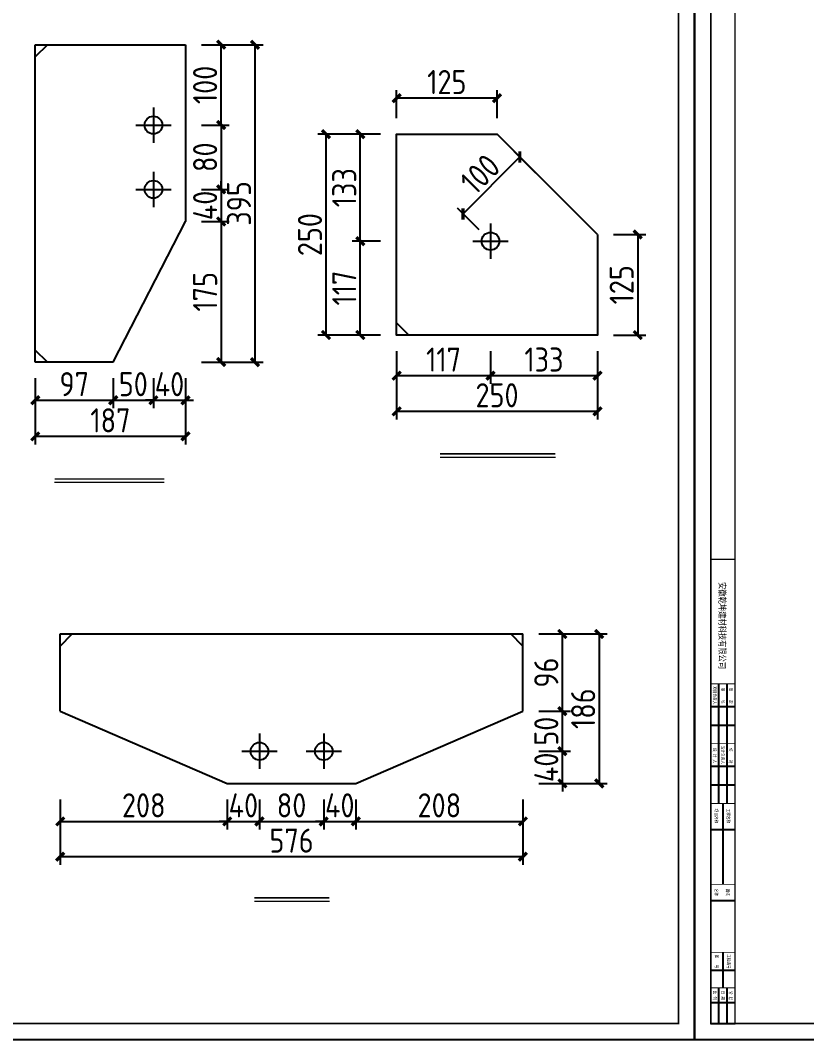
# Model space of a CAD drawing. Extents: x -41778 to 305453, y -85562 to 95360.
# Drawn here: x 130352 to 140140, y -85562 to -72874 of the extents above; entities that cross this region are included whole.
import ezdxf

# ---------------------------------------------------------------- set-up
doc = ezdxf.new("R2010")
doc.units = 0
doc.header["$LTSCALE"] = 1000
doc.header["$MEASUREMENT"] = 0
doc.layers.add('_TCH_MASK', color=7, linetype='Continuous')
doc.layers.add('PUB_TITLE', color=4, linetype='Continuous')
doc.styles.get("Standard").update_dxf_attribs({"font": 'gbenor.shx', "bigfont": 'gbcbig.shx'})
doc.styles.add('图框', font='')
doc.styles.get('图框').set_extended_font_data('SimSun')
doc.dimstyles.get("Standard").update_dxf_attribs({"dimscale": 100, "dimtxt": 3.5, "dimasz": 1, "dimexe": 2.5, "dimexo": 3, "dimgap": 1.5, "dimtad": 1, "dimdec": 0, "dimzin": 0, "dimdsep": 46, "dimtxsty": 'Standard', "dimblk": 'ARCHTICK', "dimcen": 0.09, "dimadec": 0, "dimazin": 0, "dimtfac": 1, "dimtdec": 0, "dimtix": 1, "dimtmove": 2, "dimatfit": 3, "dimfxl": 1, "dimtolj": 1, "dimtzin": 0, "dimarcsym": 0})

# ---------------------------------------------------------------- blocks, each defined once
blk = doc.blocks.new('新块')
for p, q in [((-5840, 800), (-8800, 800)), ((-8240, 400), (-8240, 1000)), ((-7780, 400), (-7780, 1000)), ((-6760, 400), (-6760, 1000)), ((-6300, 400), (-6300, 1000)), ((-5200, 400), (-5200, 1000)), ((-3440, 400), (-3440, 1000)), ((-1720, 400), (-1720, 1000)), ((-400, 800), (-1280, 800)), ((-920, 400), (-920, 1000)), ((-400, 400), (-400, 1000)), ((-5840, 600), (-8800, 600)), ((-5840, 700), (-3840, 700)), ((-2160, 700), (-1280, 700)), ((-400, 600), (-1280, 600))]:
    blk.add_line(p, q)
for points, const_width in [([(-11880, 400), (-11880, 1000), (-400, 1000)], 32), ([(-8800, 400), (-8800, 1000)], 20), ([(-7320, 400), (-7320, 1000)], 20), ([(-5840, 400), (-5840, 1000)], 20), ([(-3840, 400), (-3840, 1000)], 20), ([(-2160, 400), (-2160, 1000)], 20), ([(-1280, 400), (-1280, 1000)], 20)]:
    blk.add_lwpolyline(points, dxfattribs=dict(const_width=const_width))
at = {"layer": 'PUB_TITLE'}
blk.add_lwpolyline([(-47560, 0), (0, 0), (0, 33640), (-47560, 33640)], close=True, dxfattribs=at)
at = {"layer": 'PUB_TITLE', "const_width": 40}
blk.add_lwpolyline([(-46560, 400), (-400, 400), (-400, 33240), (-46560, 33240)], close=True, dxfattribs=at)
at = {"layer": 'PUB_TITLE', "const_width": 32}
blk.add_lwpolyline([(-400, 1000), (-46560, 1000)], dxfattribs=at)
at = {"style": '图框', "width": 0.8}
for s, height, p in [('安徽乾坤建材科技有限公司', 160, (-11315, 604)), ('审    定', 80, (-8701, 854)), ('校    对', 80, (-7217, 851)), ('工程名称', 80, (-5712, 794)), ('图纸', 80, (-3732, 778)), ('工程编号', 80, (-2112, 803)), ('阶 段', 80, (-1205, 851)), ('项目负责人', 80, (-8739, 457)), ('审    核', 80, (-8702, 659)), ('设计负责人', 80, (-7265, 659)), ('设 计 人', 80, (-7213, 457)), ('项目名称', 80, (-5712, 494)), ('名称', 80, (-3732, 498)), ('图   号', 80, (-2098, 504)), ('比 例', 80, (-1211, 457)), ('日 期', 80, (-1212, 659))]:
    blk.add_text(s, height=height, dxfattribs=at).set_placement(p)
for tag, p in [('审定人', (-8147, 838)), ('审核人', (-8147, 641)), ('设计负责人', (-6745, 649)), ('校对', (-6621, 837)), ('工程名称', (-5026, 781)), ('图名', (-3347, 649)), ('日期', (-905, 632)), ('阶段', (-810, 832)), ('项目负责人', (-8228, 444)), ('设计人', (-6659, 447)), ('项目名称', (-5026, 479)), ('图号', (-1657, 502)), ('比例', (-810, 446))]:
    blk.add_attdef(tag, p, '', height=120)
blk = doc.blocks.new('_ArchTick')
at = {"color": 0, "linetype": 'ByBlock', "const_width": 0.4}
blk.add_lwpolyline([(-0.5, -0.5), (0.5, 0.5)], dxfattribs=at)
blk = doc.blocks.new('*D614')
at = {"layer": '_TCH_MASK', "color": 0, "lineweight": -2}
for p, q in [((130538, -77328), (130538, -77703)), ((131508, -77328), (131508, -77703)), ((130538, -77603), (131508, -77603))]:
    blk.add_line(p, q, dxfattribs=at)
at = {"layer": 'Defpoints', "color": 0}
for p in [(130538, -77128), (131508, -77128), (131508, -77603)]:
    blk.add_point(p, dxfattribs=at)
at = {"layer": '_TCH_MASK', "color": 0, "lineweight": -2, "xscale": 100, "yscale": 100, "zscale": 100, "rotation": 180}
blk.add_blockref('_ArchTick', (130538, -77603), dxfattribs=at)
at = {"layer": '_TCH_MASK', "color": 0, "lineweight": -2, "xscale": 100, "yscale": 100, "zscale": 100}
blk.add_blockref('_ArchTick', (131508, -77603), dxfattribs=at)
at = {"layer": '_TCH_MASK', "color": 0, "lineweight": 15, "insert": (131023, -77403), "char_height": 300, "attachment_point": 5}
blk.add_mtext('\\A1;97', dxfattribs=at)
blk = doc.blocks.new('*D609')
at = {"layer": '_TCH_MASK', "color": 0, "lineweight": -2}
for p, q in [((131508, -77328), (131508, -77703)), ((132008, -77328), (132008, -77703)), ((131508, -77603), (132008, -77603))]:
    blk.add_line(p, q, dxfattribs=at)
at = {"layer": 'Defpoints', "color": 0}
for p in [(131508, -77128), (132008, -77128), (132008, -77603)]:
    blk.add_point(p, dxfattribs=at)
at = {"layer": '_TCH_MASK', "color": 0, "lineweight": -2, "xscale": 100, "yscale": 100, "zscale": 100, "rotation": 180}
blk.add_blockref('_ArchTick', (131508, -77603), dxfattribs=at)
at = {"layer": '_TCH_MASK', "color": 0, "lineweight": -2, "xscale": 100, "yscale": 100, "zscale": 100}
blk.add_blockref('_ArchTick', (132008, -77603), dxfattribs=at)
at = {"layer": '_TCH_MASK', "color": 0, "lineweight": 15, "insert": (131758, -77403), "char_height": 300, "attachment_point": 5}
blk.add_mtext('\\A1;50', dxfattribs=at)
blk = doc.blocks.new('*D615')
at = {"layer": '_TCH_MASK', "color": 0, "lineweight": -2}
for p, q in [((130538, -77328), (130538, -78153)), ((132408, -77328), (132408, -78153)), ((132408, -78053), (130538, -78053))]:
    blk.add_line(p, q, dxfattribs=at)
at = {"layer": 'Defpoints', "color": 0}
for p in [(130538, -77128), (132408, -77128), (130538, -78053)]:
    blk.add_point(p, dxfattribs=at)
at = {"layer": '_TCH_MASK', "color": 0, "lineweight": -2, "xscale": 100, "yscale": 100, "zscale": 100, "rotation": 180}
blk.add_blockref('_ArchTick', (130538, -78053), dxfattribs=at)
at = {"layer": '_TCH_MASK', "color": 0, "lineweight": -2, "xscale": 100, "yscale": 100, "zscale": 100}
blk.add_blockref('_ArchTick', (132408, -78053), dxfattribs=at)
at = {"layer": '_TCH_MASK', "color": 0, "lineweight": 15, "insert": (131473, -77853), "char_height": 300, "attachment_point": 5}
blk.add_mtext('\\A1;187', dxfattribs=at)
blk = doc.blocks.new('*D610')
at = {"layer": '_TCH_MASK', "color": 0, "lineweight": -2}
for p, q in [((132608, -73178), (132952, -73178)), ((132852, -74178), (132852, -73178)), ((132608, -74178), (132952, -74178))]:
    blk.add_line(p, q, dxfattribs=at)
at = {"layer": 'Defpoints', "color": 0}
for p in [(132408, -73178), (132852, -73178), (132408, -74178)]:
    blk.add_point(p, dxfattribs=at)
at = {"layer": '_TCH_MASK', "color": 0, "lineweight": -2, "xscale": 100, "yscale": 100, "zscale": 100}
for p, rotation in [((132852, -73178), 90), ((132852, -74178), 270)]:
    blk.add_blockref('_ArchTick', p, dxfattribs=dict(at, rotation=rotation))
at = {"layer": '_TCH_MASK', "color": 0, "lineweight": 15, "insert": (132652, -73678), "char_height": 300, "attachment_point": 5, "rotation": 90}
blk.add_mtext('\\A1;100', dxfattribs=at)
blk = doc.blocks.new('*D611')
at = {"layer": '_TCH_MASK', "color": 0, "lineweight": -2}
for p, q in [((132608, -73178), (133373, -73178)), ((133273, -77128), (133273, -73178)), ((132608, -77128), (133373, -77128))]:
    blk.add_line(p, q, dxfattribs=at)
at = {"layer": 'Defpoints', "color": 0}
for p in [(132408, -73178), (133273, -73178), (132408, -77128)]:
    blk.add_point(p, dxfattribs=at)
at = {"layer": '_TCH_MASK', "color": 0, "lineweight": -2, "xscale": 100, "yscale": 100, "zscale": 100}
for p, rotation in [((133273, -73178), 90), ((133273, -77128), 270)]:
    blk.add_blockref('_ArchTick', p, dxfattribs=dict(at, rotation=rotation))
at = {"layer": '_TCH_MASK', "color": 0, "lineweight": 15, "insert": (133073, -75153), "char_height": 300, "attachment_point": 5, "rotation": 90}
blk.add_mtext('\\A1;395', dxfattribs=at)
blk = doc.blocks.new('*D612')
at = {"layer": '_TCH_MASK', "color": 0, "lineweight": -2}
for p, q in [((132608, -74178), (132952, -74178)), ((132852, -74178), (132852, -74978)), ((132608, -74978), (132952, -74978))]:
    blk.add_line(p, q, dxfattribs=at)
at = {"layer": 'Defpoints', "color": 0}
for p in [(132408, -74178), (132408, -74978), (132852, -74978)]:
    blk.add_point(p, dxfattribs=at)
at = {"layer": '_TCH_MASK', "color": 0, "lineweight": -2, "xscale": 100, "yscale": 100, "zscale": 100}
for p, rotation in [((132852, -74178), 90), ((132852, -74978), 270)]:
    blk.add_blockref('_ArchTick', p, dxfattribs=dict(at, rotation=rotation))
at = {"layer": '_TCH_MASK', "color": 0, "lineweight": 15, "insert": (132652, -74578), "char_height": 300, "attachment_point": 5, "rotation": 90}
blk.add_mtext('\\A1;80', dxfattribs=at)
blk = doc.blocks.new('*D616')
at = {"layer": '_TCH_MASK', "color": 0, "lineweight": -2}
for p, q in [((132608, -74978), (132952, -74978)), ((132852, -74978), (132852, -74878)), ((132852, -74978), (132852, -75378)), ((132608, -75378), (132952, -75378)), ((132852, -75378), (132852, -75478))]:
    blk.add_line(p, q, dxfattribs=at)
at = {"layer": 'Defpoints', "color": 0}
for p in [(132408, -74978), (132408, -75378), (132852, -75378)]:
    blk.add_point(p, dxfattribs=at)
at = {"layer": '_TCH_MASK', "color": 0, "lineweight": -2, "xscale": 100, "yscale": 100, "zscale": 100}
for p, rotation in [((132852, -74978), 270), ((132852, -75378), 90)]:
    blk.add_blockref('_ArchTick', p, dxfattribs=dict(at, rotation=rotation))
at = {"layer": '_TCH_MASK', "color": 0, "lineweight": 15, "insert": (132652, -75178), "char_height": 300, "attachment_point": 5, "rotation": 90}
blk.add_mtext('\\A1;40', dxfattribs=at)
blk = doc.blocks.new('*D617')
at = {"layer": '_TCH_MASK', "color": 0, "lineweight": -2}
for p, q in [((132608, -75378), (132952, -75378)), ((132852, -75378), (132852, -77128)), ((132608, -77128), (132952, -77128))]:
    blk.add_line(p, q, dxfattribs=at)
at = {"layer": 'Defpoints', "color": 0}
for p in [(132408, -75378), (132408, -77128), (132852, -77128)]:
    blk.add_point(p, dxfattribs=at)
at = {"layer": '_TCH_MASK', "color": 0, "lineweight": -2, "xscale": 100, "yscale": 100, "zscale": 100}
for p, rotation in [((132852, -75378), 90), ((132852, -77128), 270)]:
    blk.add_blockref('_ArchTick', p, dxfattribs=dict(at, rotation=rotation))
at = {"layer": '_TCH_MASK', "color": 0, "lineweight": 15, "insert": (132652, -76253), "char_height": 300, "attachment_point": 5, "rotation": 90}
blk.add_mtext('\\A1;175', dxfattribs=at)
blk = doc.blocks.new('*D613')
at = {"layer": '_TCH_MASK', "color": 0, "lineweight": -2}
for p, q in [((132008, -77328), (132008, -77703)), ((132408, -77328), (132408, -77703)), ((132008, -77603), (131908, -77603)), ((132008, -77603), (132408, -77603)), ((132408, -77603), (132508, -77603))]:
    blk.add_line(p, q, dxfattribs=at)
at = {"layer": 'Defpoints', "color": 0}
for p in [(132008, -77128), (132408, -77128), (132408, -77603)]:
    blk.add_point(p, dxfattribs=at)
at = {"layer": '_TCH_MASK', "color": 0, "lineweight": -2, "xscale": 100, "yscale": 100, "zscale": 100}
blk.add_blockref('_ArchTick', (132008, -77603), dxfattribs=at)
at = {"layer": '_TCH_MASK', "color": 0, "lineweight": -2, "xscale": 100, "yscale": 100, "zscale": 100, "rotation": 180}
blk.add_blockref('_ArchTick', (132408, -77603), dxfattribs=at)
at = {"layer": '_TCH_MASK', "color": 0, "lineweight": 15, "insert": (132208, -77403), "char_height": 300, "attachment_point": 5}
blk.add_mtext('\\A1;40', dxfattribs=at)
blk = doc.blocks.new('*D622')
at = {"layer": '_TCH_MASK', "color": 0, "lineweight": -2}
for p, q in [((130848, -82573), (130848, -82946)), ((132928, -82573), (132928, -82946)), ((130848, -82846), (132928, -82846))]:
    blk.add_line(p, q, dxfattribs=at)
at = {"layer": 'Defpoints', "color": 0}
for p in [(130848, -82373), (132928, -82373), (132928, -82846)]:
    blk.add_point(p, dxfattribs=at)
at = {"layer": '_TCH_MASK', "color": 0, "lineweight": -2, "xscale": 100, "yscale": 100, "zscale": 100, "rotation": 180}
blk.add_blockref('_ArchTick', (130848, -82846), dxfattribs=at)
at = {"layer": '_TCH_MASK', "color": 0, "lineweight": -2, "xscale": 100, "yscale": 100, "zscale": 100}
blk.add_blockref('_ArchTick', (132928, -82846), dxfattribs=at)
at = {"layer": '_TCH_MASK', "color": 0, "lineweight": 15, "insert": (131888, -82646), "char_height": 300, "attachment_point": 5}
blk.add_mtext('\\A1;208', dxfattribs=at)
blk = doc.blocks.new('*D623')
at = {"layer": '_TCH_MASK', "color": 0, "lineweight": -2}
for p, q in [((132928, -82573), (132928, -82946)), ((133328, -82573), (133328, -82946)), ((132928, -82846), (132828, -82846)), ((132928, -82846), (133328, -82846)), ((133328, -82846), (133428, -82846))]:
    blk.add_line(p, q, dxfattribs=at)
at = {"layer": 'Defpoints', "color": 0}
for p in [(132928, -82373), (133328, -82373), (133328, -82846)]:
    blk.add_point(p, dxfattribs=at)
at = {"layer": '_TCH_MASK', "color": 0, "lineweight": -2, "xscale": 100, "yscale": 100, "zscale": 100}
blk.add_blockref('_ArchTick', (132928, -82846), dxfattribs=at)
at = {"layer": '_TCH_MASK', "color": 0, "lineweight": -2, "xscale": 100, "yscale": 100, "zscale": 100, "rotation": 180}
blk.add_blockref('_ArchTick', (133328, -82846), dxfattribs=at)
at = {"layer": '_TCH_MASK', "color": 0, "lineweight": 15, "insert": (133128, -82646), "char_height": 300, "attachment_point": 5}
blk.add_mtext('\\A1;40', dxfattribs=at)
blk = doc.blocks.new('*D618')
at = {"layer": '_TCH_MASK', "color": 0, "lineweight": -2}
for p, q in [((133328, -82573), (133328, -82946)), ((134128, -82573), (134128, -82946)), ((133328, -82846), (134128, -82846))]:
    blk.add_line(p, q, dxfattribs=at)
at = {"layer": 'Defpoints', "color": 0}
for p in [(133328, -82373), (134128, -82373), (134128, -82846)]:
    blk.add_point(p, dxfattribs=at)
at = {"layer": '_TCH_MASK', "color": 0, "lineweight": -2, "xscale": 100, "yscale": 100, "zscale": 100, "rotation": 180}
blk.add_blockref('_ArchTick', (133328, -82846), dxfattribs=at)
at = {"layer": '_TCH_MASK', "color": 0, "lineweight": -2, "xscale": 100, "yscale": 100, "zscale": 100}
blk.add_blockref('_ArchTick', (134128, -82846), dxfattribs=at)
at = {"layer": '_TCH_MASK', "color": 0, "lineweight": 15, "insert": (133728, -82646), "char_height": 300, "attachment_point": 5}
blk.add_mtext('\\A1;80', dxfattribs=at)
blk = doc.blocks.new('*D624')
at = {"layer": '_TCH_MASK', "color": 0, "lineweight": -2}
for p, q in [((134128, -82573), (134128, -82946)), ((134528, -82573), (134528, -82946)), ((134128, -82846), (134028, -82846)), ((134128, -82846), (134528, -82846)), ((134528, -82846), (134628, -82846))]:
    blk.add_line(p, q, dxfattribs=at)
at = {"layer": 'Defpoints', "color": 0}
for p in [(134128, -82373), (134528, -82373), (134528, -82846)]:
    blk.add_point(p, dxfattribs=at)
at = {"layer": '_TCH_MASK', "color": 0, "lineweight": -2, "xscale": 100, "yscale": 100, "zscale": 100}
blk.add_blockref('_ArchTick', (134128, -82846), dxfattribs=at)
at = {"layer": '_TCH_MASK', "color": 0, "lineweight": -2, "xscale": 100, "yscale": 100, "zscale": 100, "rotation": 180}
blk.add_blockref('_ArchTick', (134528, -82846), dxfattribs=at)
at = {"layer": '_TCH_MASK', "color": 0, "lineweight": 15, "insert": (134328, -82646), "char_height": 300, "attachment_point": 5}
blk.add_mtext('\\A1;40', dxfattribs=at)
blk = doc.blocks.new('*D625')
at = {"layer": '_TCH_MASK', "color": 0, "lineweight": -2}
for p, q in [((134528, -82573), (134528, -82946)), ((136608, -82573), (136608, -82946)), ((134528, -82846), (136608, -82846))]:
    blk.add_line(p, q, dxfattribs=at)
at = {"layer": 'Defpoints', "color": 0}
for p in [(134528, -82373), (136608, -82373), (136608, -82846)]:
    blk.add_point(p, dxfattribs=at)
at = {"layer": '_TCH_MASK', "color": 0, "lineweight": -2, "xscale": 100, "yscale": 100, "zscale": 100, "rotation": 180}
blk.add_blockref('_ArchTick', (134528, -82846), dxfattribs=at)
at = {"layer": '_TCH_MASK', "color": 0, "lineweight": -2, "xscale": 100, "yscale": 100, "zscale": 100}
blk.add_blockref('_ArchTick', (136608, -82846), dxfattribs=at)
at = {"layer": '_TCH_MASK', "color": 0, "lineweight": 15, "insert": (135568, -82646), "char_height": 300, "attachment_point": 5}
blk.add_mtext('\\A1;208', dxfattribs=at)
blk = doc.blocks.new('*D619')
at = {"layer": '_TCH_MASK', "color": 0, "lineweight": -2}
for p, q in [((130848, -82573), (130848, -83385)), ((136608, -82573), (136608, -83385)), ((136608, -83285), (130848, -83285))]:
    blk.add_line(p, q, dxfattribs=at)
at = {"layer": 'Defpoints', "color": 0}
for p in [(130848, -82373), (136608, -82373), (130848, -83285)]:
    blk.add_point(p, dxfattribs=at)
at = {"layer": '_TCH_MASK', "color": 0, "lineweight": -2, "xscale": 100, "yscale": 100, "zscale": 100, "rotation": 180}
blk.add_blockref('_ArchTick', (130848, -83285), dxfattribs=at)
at = {"layer": '_TCH_MASK', "color": 0, "lineweight": -2, "xscale": 100, "yscale": 100, "zscale": 100}
blk.add_blockref('_ArchTick', (136608, -83285), dxfattribs=at)
at = {"layer": '_TCH_MASK', "color": 0, "lineweight": 15, "insert": (133728, -83085), "char_height": 300, "attachment_point": 5}
blk.add_mtext('\\A1;576', dxfattribs=at)
blk = doc.blocks.new('*D620')
at = {"layer": '_TCH_MASK', "color": 0, "lineweight": -2}
for p, q in [((137099, -81973), (137099, -81873)), ((136808, -81973), (137199, -81973)), ((137099, -82373), (137099, -81973)), ((136808, -82373), (137199, -82373)), ((137099, -82373), (137099, -82473))]:
    blk.add_line(p, q, dxfattribs=at)
at = {"layer": 'Defpoints', "color": 0}
for p in [(136608, -81973), (137099, -81973), (136608, -82373)]:
    blk.add_point(p, dxfattribs=at)
at = {"layer": '_TCH_MASK', "color": 0, "lineweight": -2, "xscale": 100, "yscale": 100, "zscale": 100}
for p, rotation in [((137099, -81973), 270), ((137099, -82373), 90)]:
    blk.add_blockref('_ArchTick', p, dxfattribs=dict(at, rotation=rotation))
at = {"layer": '_TCH_MASK', "color": 0, "lineweight": 15, "insert": (136899, -82173), "char_height": 300, "attachment_point": 5, "rotation": 90}
blk.add_mtext('\\A1;40', dxfattribs=at)
blk = doc.blocks.new('*D626')
at = {"layer": '_TCH_MASK', "color": 0, "lineweight": -2}
for p, q in [((136808, -81473), (137199, -81473)), ((137099, -81973), (137099, -81473)), ((136808, -81973), (137199, -81973))]:
    blk.add_line(p, q, dxfattribs=at)
at = {"layer": 'Defpoints', "color": 0}
for p in [(136608, -81473), (137099, -81473), (136608, -81973)]:
    blk.add_point(p, dxfattribs=at)
at = {"layer": '_TCH_MASK', "color": 0, "lineweight": -2, "xscale": 100, "yscale": 100, "zscale": 100}
for p, rotation in [((137099, -81473), 90), ((137099, -81973), 270)]:
    blk.add_blockref('_ArchTick', p, dxfattribs=dict(at, rotation=rotation))
at = {"layer": '_TCH_MASK', "color": 0, "lineweight": 15, "insert": (136899, -81723), "char_height": 300, "attachment_point": 5, "rotation": 90}
blk.add_mtext('\\A1;50', dxfattribs=at)
blk = doc.blocks.new('*D627')
at = {"layer": '_TCH_MASK', "color": 0, "lineweight": -2}
for p, q in [((136808, -80513), (137199, -80513)), ((137099, -81473), (137099, -80513)), ((136808, -81473), (137199, -81473))]:
    blk.add_line(p, q, dxfattribs=at)
at = {"layer": 'Defpoints', "color": 0}
for p in [(136608, -80513), (137099, -80513), (136608, -81473)]:
    blk.add_point(p, dxfattribs=at)
at = {"layer": '_TCH_MASK', "color": 0, "lineweight": -2, "xscale": 100, "yscale": 100, "zscale": 100}
for p, rotation in [((137099, -80513), 90), ((137099, -81473), 270)]:
    blk.add_blockref('_ArchTick', p, dxfattribs=dict(at, rotation=rotation))
at = {"layer": '_TCH_MASK', "color": 0, "lineweight": 15, "insert": (136899, -80993), "char_height": 300, "attachment_point": 5, "rotation": 90}
blk.add_mtext('\\A1;96', dxfattribs=at)
blk = doc.blocks.new('*D621')
at = {"layer": '_TCH_MASK', "color": 0, "lineweight": -2}
for p, q in [((136808, -80513), (137658, -80513)), ((137558, -80513), (137558, -82373)), ((136808, -82373), (137658, -82373))]:
    blk.add_line(p, q, dxfattribs=at)
at = {"layer": 'Defpoints', "color": 0}
for p in [(136608, -80513), (136608, -82373), (137558, -82373)]:
    blk.add_point(p, dxfattribs=at)
at = {"layer": '_TCH_MASK', "color": 0, "lineweight": -2, "xscale": 100, "yscale": 100, "zscale": 100}
for p, rotation in [((137558, -80513), 90), ((137558, -82373), 270)]:
    blk.add_blockref('_ArchTick', p, dxfattribs=dict(at, rotation=rotation))
at = {"layer": '_TCH_MASK', "color": 0, "lineweight": 15, "insert": (137358, -81443), "char_height": 300, "attachment_point": 5, "rotation": 90}
blk.add_mtext('\\A1;186', dxfattribs=at)
blk = doc.blocks.new('*D636')
at = {"layer": '_TCH_MASK', "color": 0, "lineweight": -2}
for p, q in [((135036, -76991), (135036, -77397)), ((136204, -76991), (136204, -77397)), ((135036, -77297), (136204, -77297))]:
    blk.add_line(p, q, dxfattribs=at)
at = {"layer": 'Defpoints', "color": 0}
for p in [(135036, -76791), (136204, -76791), (136204, -77297)]:
    blk.add_point(p, dxfattribs=at)
at = {"layer": '_TCH_MASK', "color": 0, "lineweight": -2, "xscale": 100, "yscale": 100, "zscale": 100, "rotation": 180}
blk.add_blockref('_ArchTick', (135036, -77297), dxfattribs=at)
at = {"layer": '_TCH_MASK', "color": 0, "lineweight": -2, "xscale": 100, "yscale": 100, "zscale": 100}
blk.add_blockref('_ArchTick', (136204, -77297), dxfattribs=at)
at = {"layer": '_TCH_MASK', "color": 0, "lineweight": 15, "insert": (135620, -77097), "char_height": 300, "attachment_point": 5}
blk.add_mtext('\\A1;117', dxfattribs=at)
blk = doc.blocks.new('*D637')
at = {"layer": '_TCH_MASK', "color": 0, "lineweight": -2}
for p, q in [((136204, -76991), (136204, -77397)), ((137536, -76991), (137536, -77397)), ((136204, -77297), (137536, -77297))]:
    blk.add_line(p, q, dxfattribs=at)
at = {"layer": 'Defpoints', "color": 0}
for p in [(136204, -76791), (137536, -76791), (137536, -77297)]:
    blk.add_point(p, dxfattribs=at)
at = {"layer": '_TCH_MASK', "color": 0, "lineweight": -2, "xscale": 100, "yscale": 100, "zscale": 100, "rotation": 180}
blk.add_blockref('_ArchTick', (136204, -77297), dxfattribs=at)
at = {"layer": '_TCH_MASK', "color": 0, "lineweight": -2, "xscale": 100, "yscale": 100, "zscale": 100}
blk.add_blockref('_ArchTick', (137536, -77297), dxfattribs=at)
at = {"layer": '_TCH_MASK', "color": 0, "lineweight": 15, "insert": (136870, -77097), "char_height": 300, "attachment_point": 5}
blk.add_mtext('\\A1;133', dxfattribs=at)
blk = doc.blocks.new('*D638')
at = {"layer": '_TCH_MASK', "color": 0, "lineweight": -2}
for p, q in [((135036, -76991), (135036, -77841)), ((137536, -76991), (137536, -77841)), ((135036, -77741), (137536, -77741))]:
    blk.add_line(p, q, dxfattribs=at)
at = {"layer": 'Defpoints', "color": 0}
for p in [(135036, -76791), (137536, -76791), (137536, -77741)]:
    blk.add_point(p, dxfattribs=at)
at = {"layer": '_TCH_MASK', "color": 0, "lineweight": -2, "xscale": 100, "yscale": 100, "zscale": 100, "rotation": 180}
blk.add_blockref('_ArchTick', (135036, -77741), dxfattribs=at)
at = {"layer": '_TCH_MASK', "color": 0, "lineweight": -2, "xscale": 100, "yscale": 100, "zscale": 100}
blk.add_blockref('_ArchTick', (137536, -77741), dxfattribs=at)
at = {"layer": '_TCH_MASK', "color": 0, "lineweight": 15, "insert": (136286, -77541), "char_height": 300, "attachment_point": 5}
blk.add_mtext('\\A1;250', dxfattribs=at)
blk = doc.blocks.new('*D635')
at = {"layer": '_TCH_MASK', "color": 0, "lineweight": -2}
for p, q in [((134836, -75623), (134484, -75623)), ((134584, -76791), (134584, -75623)), ((134836, -76791), (134484, -76791))]:
    blk.add_line(p, q, dxfattribs=at)
at = {"layer": 'Defpoints', "color": 0}
for p in [(134584, -75623), (135036, -75623), (135036, -76791)]:
    blk.add_point(p, dxfattribs=at)
at = {"layer": '_TCH_MASK', "color": 0, "lineweight": -2, "xscale": 100, "yscale": 100, "zscale": 100}
for p, rotation in [((134584, -75623), 90), ((134584, -76791), 270)]:
    blk.add_blockref('_ArchTick', p, dxfattribs=dict(at, rotation=rotation))
at = {"layer": '_TCH_MASK', "color": 0, "lineweight": 15, "insert": (134384, -76207), "char_height": 300, "attachment_point": 5, "rotation": 90}
blk.add_mtext('\\A1;117', dxfattribs=at)
blk = doc.blocks.new('*D639')
at = {"layer": '_TCH_MASK', "color": 0, "lineweight": -2}
for p, q in [((134836, -74291), (134484, -74291)), ((134584, -75623), (134584, -74291)), ((134836, -75623), (134484, -75623))]:
    blk.add_line(p, q, dxfattribs=at)
at = {"layer": 'Defpoints', "color": 0}
for p in [(134584, -74291), (135036, -74291), (135036, -75623)]:
    blk.add_point(p, dxfattribs=at)
at = {"layer": '_TCH_MASK', "color": 0, "lineweight": -2, "xscale": 100, "yscale": 100, "zscale": 100}
for p, rotation in [((134584, -74291), 90), ((134584, -75623), 270)]:
    blk.add_blockref('_ArchTick', p, dxfattribs=dict(at, rotation=rotation))
at = {"layer": '_TCH_MASK', "color": 0, "lineweight": 15, "insert": (134384, -74957), "char_height": 300, "attachment_point": 5, "rotation": 90}
blk.add_mtext('\\A1;133', dxfattribs=at)
blk = doc.blocks.new('*D640')
at = {"layer": '_TCH_MASK', "color": 0, "lineweight": -2}
for p, q in [((134836, -74291), (134057, -74291)), ((134157, -76791), (134157, -74291)), ((134836, -76791), (134057, -76791))]:
    blk.add_line(p, q, dxfattribs=at)
at = {"layer": 'Defpoints', "color": 0}
for p in [(134157, -74291), (135036, -74291), (135036, -76791)]:
    blk.add_point(p, dxfattribs=at)
at = {"layer": '_TCH_MASK', "color": 0, "lineweight": -2, "xscale": 100, "yscale": 100, "zscale": 100}
for p, rotation in [((134157, -74291), 90), ((134157, -76791), 270)]:
    blk.add_blockref('_ArchTick', p, dxfattribs=dict(at, rotation=rotation))
at = {"layer": '_TCH_MASK', "color": 0, "lineweight": 15, "insert": (133957, -75541), "char_height": 300, "attachment_point": 5, "rotation": 90}
blk.add_mtext('\\A1;250', dxfattribs=at)
blk = doc.blocks.new('*D641')
at = {"layer": '_TCH_MASK', "color": 0, "lineweight": -2}
for p, q in [((137736, -75541), (138137, -75541)), ((138037, -75541), (138037, -76791)), ((137736, -76791), (138137, -76791))]:
    blk.add_line(p, q, dxfattribs=at)
at = {"layer": 'Defpoints', "color": 0}
for p in [(137536, -75541), (137536, -76791), (138037, -76791)]:
    blk.add_point(p, dxfattribs=at)
at = {"layer": '_TCH_MASK', "color": 0, "lineweight": -2, "xscale": 100, "yscale": 100, "zscale": 100}
for p, rotation in [((138037, -75541), 90), ((138037, -76791), 270)]:
    blk.add_blockref('_ArchTick', p, dxfattribs=dict(at, rotation=rotation))
at = {"layer": '_TCH_MASK', "color": 0, "lineweight": 15, "insert": (137837, -76166), "char_height": 300, "attachment_point": 5, "rotation": 90}
blk.add_mtext('\\A1;125', dxfattribs=at)
blk = doc.blocks.new('*D642')
at = {"layer": '_TCH_MASK', "color": 0, "lineweight": -2}
for p, q in [((135036, -74091), (135036, -73742)), ((136286, -73842), (135036, -73842)), ((136286, -74091), (136286, -73742))]:
    blk.add_line(p, q, dxfattribs=at)
at = {"layer": 'Defpoints', "color": 0}
for p in [(135036, -73842), (135036, -74291), (136286, -74291)]:
    blk.add_point(p, dxfattribs=at)
at = {"layer": '_TCH_MASK', "color": 0, "lineweight": -2, "xscale": 100, "yscale": 100, "zscale": 100, "rotation": 180}
blk.add_blockref('_ArchTick', (135036, -73842), dxfattribs=at)
at = {"layer": '_TCH_MASK', "color": 0, "lineweight": -2, "xscale": 100, "yscale": 100, "zscale": 100}
blk.add_blockref('_ArchTick', (136286, -73842), dxfattribs=at)
at = {"layer": '_TCH_MASK', "color": 0, "lineweight": 15, "insert": (135661, -73642), "char_height": 300, "attachment_point": 5}
blk.add_mtext('\\A1;125', dxfattribs=at)
blk = doc.blocks.new('*D643')
at = {"layer": '_TCH_MASK', "color": 0, "lineweight": -2}
for p, q in [((135863, -75283), (136570, -74575)), ((136770, -74775), (136500, -74505)), ((136063, -75482), (135793, -75212))]:
    blk.add_line(p, q, dxfattribs=at)
at = {"layer": 'Defpoints', "color": 0}
for p in [(136570, -74575), (136911, -74916), (136204, -75623)]:
    blk.add_point(p, dxfattribs=at)
at = {"layer": '_TCH_MASK', "color": 0, "lineweight": -2, "xscale": 100, "yscale": 100, "zscale": 100}
for p, rotation in [((136570, -74575), 45), ((135863, -75283), 225)]:
    blk.add_blockref('_ArchTick', p, dxfattribs=dict(at, rotation=rotation))
at = {"layer": '_TCH_MASK', "color": 0, "lineweight": 15, "insert": (136076, -74788), "char_height": 300, "attachment_point": 5, "rotation": 45}
blk.add_mtext('\\A1;100', dxfattribs=at)

msp = doc.modelspace()

# ---------------------------------------------------------------- linework, layer by layer
for p, q in [((130538, -73178), (132008, -73178)), ((130538, -77128), (130538, -73178)), ((130688, -73178), (130538, -73328)), ((132408, -73178), (132408, -75378)), ((132008, -73958), (132008, -74398)), ((131788, -74178), (132228, -74178)), ((137536.2, -75541.2), (136286.2, -74291.2)), ((132008, -74758), (132008, -75198)), ((131788, -74978), (132228, -74978)), ((136204.1, -75403.3), (136204.1, -75843.3)), ((135984.1, -75623.3), (136424.1, -75623.3)), ((135186.2, -76791.2), (135036.2, -76641.2)), ((130688, -77128), (130538, -76978)), ((131508, -77128), (130538, -77128)), ((133328.2, -81753), (133328.2, -82193)), ((134128.2, -81753), (134128.2, -82193)), ((133108.2, -81973), (133548.2, -81973)), ((133908.2, -81973), (134348.2, -81973))]:
    msp.add_line(p, q)
at = {"color": 2}
for p, q in [((132008, -73178), (132408, -73178)), ((131508, -77128), (132408, -75378)), ((130848.2, -80513), (136608.2, -80513)), ((130848.2, -80663), (130998.2, -80513)), ((130848.2, -81473), (130848.2, -80513)), ((136608.2, -80663), (136458.2, -80513)), ((136608.2, -81473), (136608.2, -80513)), ((130848.2, -81473), (132928.2, -82373)), ((134528.2, -82373), (136608.2, -81473)), ((132928.2, -82373), (134528.2, -82373))]:
    msp.add_line(p, q, dxfattribs=at)
msp.add_lwpolyline([(137536.2, -75541.2), (137536.2, -76791.2), (135036.2, -76791.2), (135036.2, -74291.2), (136286.2, -74291.2)])
for centre in [(132008, -74178), (132008, -74978), (136204.1, -75623.3), (133328.2, -81973), (134128.2, -81973)]:
    msp.add_circle(centre, 110)
at = {"layer": '_TCH_MASK', "lineweight": 15}
for p, q in [((137012.4, -78314.6), (135576.5, -78314.6)), ((132142.3, -78629.1), (130778.9, -78629.1)), ((134199.1, -83843.7), (133265.2, -83843.7))]:
    msp.add_line(p, q, dxfattribs=at)
at = {"layer": '_TCH_MASK', "lineweight": 15, "const_width": 20}
for points in [[(135576.5, -78269.3), (137012.4, -78269.3)], [(130778.9, -78583.7), (132142.3, -78583.7)], [(133265.2, -83798.4), (134199.1, -83798.4)]]:
    msp.add_lwpolyline(points, dxfattribs=at)

# ---------------------------------------------------------------- block references
at = {"layer": '_TCH_MASK', "color": 0, "lineweight": 15, "xscale": 0.5033180145314873, "yscale": 0.5033180145314873, "zscale": 0.5033180146146854, "rotation": 270}
for p in [(121814.5, -85562.3), (138746.1, -85562.3)]:
    msp.add_blockref('新块', p, dxfattribs=at)

# ---------------------------------------------------------------- dimensions: what is measured, and where the dimension line sits
at = {"layer": '_TCH_MASK', "lineweight": 15}
for base, p1, p2, picture, middle in [((132852.3, -73178), (132408, -74178), (132408, -73178), '*D610', (132652.3, -73678)), ((133273.1, -73178), (132408, -77128), (132408, -73178), '*D611', (133073.1, -75153)), ((132852.3, -74978), (132408, -74178), (132408, -74978), '*D612', (132652.3, -74578)), ((134156.6, -74291.2), (135036.2, -76791.2), (135036.2, -74291.2), '*D640', (133956.6, -75541.2)), ((134584.1, -74291.2), (135036.2, -75623.3), (135036.2, -74291.2), '*D639', (134384.1, -74957.2)), ((132852.3, -75378), (132408, -74978), (132408, -75378), '*D616', (132652.3, -75178)), ((132852.3, -77128), (132408, -75378), (132408, -77128), '*D617', (132652.3, -76253)), ((138036.9, -76791.2), (137536.2, -75541.2), (137536.2, -76791.2), '*D641', (137836.9, -76166.2)), ((134584.1, -75623.3), (135036.2, -76791.2), (135036.2, -75623.3), '*D635', (134384.1, -76207.2)), ((137098.7, -80513), (136608.2, -81473), (136608.2, -80513), '*D627', (136898.7, -80993)), ((137558.2, -82373), (136608.2, -80513), (136608.2, -82373), '*D621', (137358.2, -81443)), ((137098.7, -81473), (136608.2, -81973), (136608.2, -81473), '*D626', (136898.7, -81723)), ((137098.7, -81973), (136608.2, -82373), (136608.2, -81973), '*D620', (136898.7, -82173))]:
    dim = msp.add_linear_dim(base=base, p1=p1, p2=p2, angle=90, dimstyle='Standard', override={"dimtxt": 3, "dimexe": 1, "dimexo": 2, "dimgap": 0.5, "dimlfac": 0.1}, dxfattribs=at)
    dim.commit()
    dim.dimension.update_dxf_attribs({"geometry": picture, "text_midpoint": middle})
for base, p1, p2, picture, middle in [((135036.2, -73842.5), (136286.2, -74291.2), (135036.2, -74291.2), '*D642', (135661.2, -73642.5)), ((136204.1, -77296.7), (135036.2, -76791.2), (136204.1, -76791.2), '*D636', (135620.1, -77096.7)), ((137536.2, -77741.1), (135036.2, -76791.2), (137536.2, -76791.2), '*D638', (136286.2, -77541.1)), ((137536.2, -77296.7), (136204.1, -76791.2), (137536.2, -76791.2), '*D637', (136870.1, -77096.7)), ((131508, -77602.8), (130538, -77128), (131508, -77128), '*D614', (131023, -77402.8)), ((130538, -78052.6), (132408, -77128), (130538, -77128), '*D615', (131473, -77852.6)), ((132008, -77602.8), (131508, -77128), (132008, -77128), '*D609', (131758, -77402.8)), ((132408, -77602.8), (132008, -77128), (132408, -77128), '*D613', (132208, -77402.8)), ((132928.2, -82846.1), (130848.2, -82373), (132928.2, -82373), '*D622', (131888.2, -82646.1)), ((130848.2, -83285.2), (136608.2, -82373), (130848.2, -82373), '*D619', (133728.2, -83085.2)), ((133328.2, -82846.1), (132928.2, -82373), (133328.2, -82373), '*D623', (133128.2, -82646.1)), ((134128.2, -82846.1), (133328.2, -82373), (134128.2, -82373), '*D618', (133728.2, -82646.1)), ((134528.2, -82846.1), (134128.2, -82373), (134528.2, -82373), '*D624', (134328.2, -82646.1)), ((136608.2, -82846.1), (134528.2, -82373), (136608.2, -82373), '*D625', (135568.2, -82646.1))]:
    dim = msp.add_linear_dim(base=base, p1=p1, p2=p2, dimstyle='Standard', override={"dimtxt": 3, "dimexe": 1, "dimexo": 2, "dimgap": 0.5, "dimlfac": 0.1}, dxfattribs=at)
    dim.commit()
    dim.dimension.update_dxf_attribs({"geometry": picture, "text_midpoint": middle})
dim = msp.add_aligned_dim(p1=(136204.1, -75623.3), p2=(136911.2, -74916.2), distance=481.8, dimstyle='Standard', override={"dimtxt": 3, "dimexe": 1, "dimexo": 2, "dimgap": 0.5, "dimlfac": 0.1}, dxfattribs=at)
dim.commit()
dim.dimension.update_dxf_attribs({"geometry": '*D643', "text_midpoint": (136075.5, -74787.6)})

doc.saveas('drawing.dxf')
